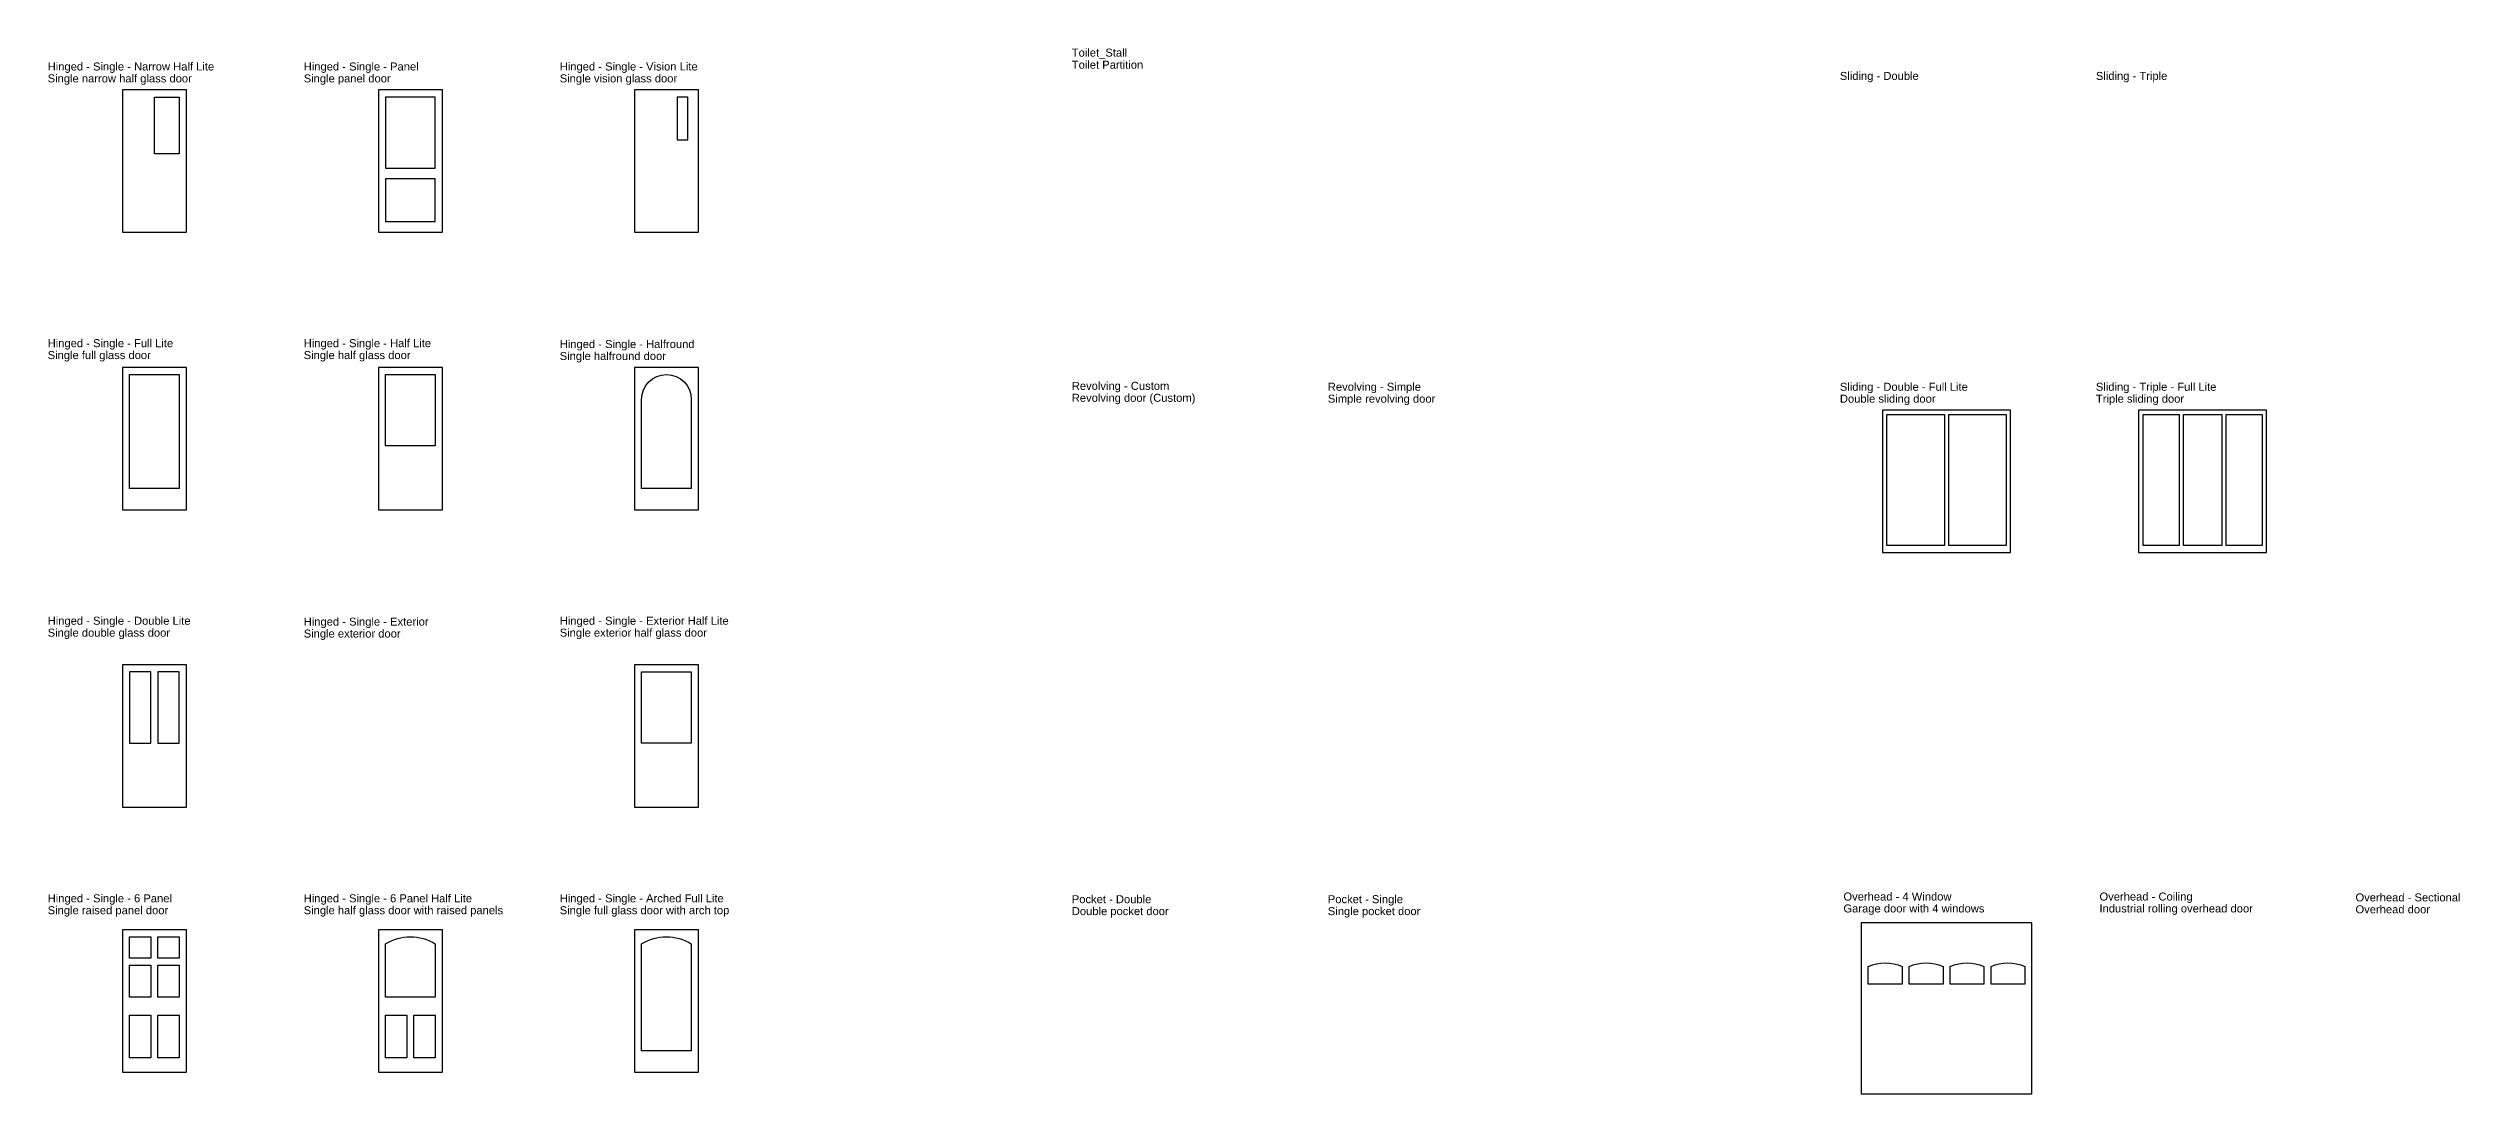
# Model space of a CAD drawing. Header units: inches. Extents: x 3 to 2655, y -12 to 575.
# Drawn here: x 1299 to 2655, y -12 to 575 of the extents above; entities that cross this region are included whole.
import ezdxf

# ---------------------------------------------------------------- set-up
doc = ezdxf.new("R2010")
doc.units = ezdxf.units.IN
doc.header["$LTSCALE"] = 0.5
doc.header["$MEASUREMENT"] = 0
doc.styles.add('Title', font='ARIAL.TTF', dxfattribs={"width": 0.75})

msp = doc.modelspace()

# ---------------------------------------------------------------- linework, layer by layer
for points in [[(1340.2, 472), (1376.2, 472), (1376.2, 552), (1340.2, 552)], [(1358.2, 516), (1358.2, 548), (1372.2, 548), (1372.2, 516)], [(1484.2, 472), (1520.2, 472), (1520.2, 552), (1484.2, 552)], [(1516.2, 548), (1488.2, 548), (1488.2, 508), (1516.2, 508)], [(1628.2, 472), (1664.2, 472), (1664.2, 552), (1628.2, 552)], [(1658.2, 548), (1652.2, 548), (1652.2, 524), (1658.2, 524)], [(1516.2, 502), (1488.2, 502), (1488.2, 478), (1516.2, 478)], [(1340.2, 316), (1376.2, 316), (1376.2, 396), (1340.2, 396)], [(1484.2, 316), (1520.2, 316), (1520.2, 396), (1484.2, 396)], [(1628.2, 316), (1664.2, 316), (1664.2, 396), (1628.2, 396)], [(1344.2, 328), (1344.2, 392), (1372.2, 392), (1372.2, 328)], [(1488.2, 352), (1488.2, 392), (1516.2, 392), (1516.2, 352)], [(2402.2, 292), (2402.2, 372), (2330.2, 372), (2330.2, 292)], [(2365, 369.5), (2365, 296), (2332.7, 296), (2332.7, 369.5)], [(2399.7, 369.5), (2399.7, 296), (2367.5, 296), (2367.5, 369.5)], [(2474.2, 372), (2474.2, 292), (2546.2, 292), (2546.2, 372)], [(2497, 369.5), (2497, 296), (2476.7, 296), (2476.7, 369.5)], [(2521, 369.5), (2521, 296), (2499.5, 296), (2499.5, 369.5)], [(2543.7, 369.5), (2543.7, 296), (2523.5, 296), (2523.5, 369.5)], [(1340.2, 148.9), (1376.2, 148.9), (1376.2, 228.9), (1340.2, 228.9)], [(1356.2, 224.9), (1344.2, 224.9), (1344.2, 184.9), (1356.2, 184.9)], [(1372.2, 224.9), (1360.2, 224.9), (1360.2, 184.9), (1372.2, 184.9)], [(1628.2, 148.9), (1664.2, 148.9), (1664.2, 228.9), (1628.2, 228.9)], [(1632.2, 184.9), (1632.2, 224.9), (1660.2, 224.9), (1660.2, 184.9)], [(2318.2, 83.8), (2318.2, -12.2), (2414.2, -12.2), (2414.2, 83.8)], [(1340.2, 0), (1376.2, 0), (1376.2, 80), (1340.2, 80)], [(1356.2, 76), (1356.2, 64), (1344.2, 64), (1344.2, 76)], [(1372.2, 76), (1372.2, 64), (1360.2, 64), (1360.2, 76)], [(1484.2, 0), (1520.2, 0), (1520.2, 80), (1484.2, 80)], [(1628.2, 0), (1664.2, 0), (1664.2, 80), (1628.2, 80)], [(1356.2, 60), (1356.2, 42), (1344.2, 42), (1344.2, 60)], [(1372.2, 60), (1372.2, 42), (1360.2, 42), (1360.2, 60)], [(1344.2, 32), (1356.2, 32), (1356.2, 8), (1344.2, 8)], [(1372.2, 8), (1360.2, 8), (1360.2, 32), (1372.2, 32)], [(1488.2, 32), (1500.2, 32), (1500.2, 8), (1488.2, 8)], [(1516.2, 8), (1504.2, 8), (1504.2, 32), (1516.2, 32)]]:
    msp.add_lwpolyline(points, close=True)
for points in [[(1660.2, 378), (1660.2, 328), (1632.2, 328), (1632.2, 378, -1)], [(1488.2, 72, -0.285714), (1516.2, 72), (1516.2, 42), (1488.2, 42)], [(1632.2, 72, -0.285714), (1660.2, 72), (1660.2, 12), (1632.2, 12)], [(2341.2, 49.4), (2322.2, 49.4), (2322.2, 59.4, -0.210526), (2341.2, 59.4)], [(2364.2, 49.4), (2345.2, 49.4), (2345.2, 59.4, -0.210526), (2364.2, 59.4)], [(2387.2, 49.4), (2368.2, 49.4), (2368.2, 59.4, -0.210526), (2387.2, 59.4)], [(2410.2, 49.4), (2391.2, 49.4), (2391.2, 59.4, -0.210526), (2410.2, 59.4)]]:
    msp.add_lwpolyline(points, format="xyb", close=True)

# ---------------------------------------------------------------- texts
at = {"style": 'Title'}
for s, p in [('Toilet_Stall', (1874.2, 570.7)), ('Single narrow half glass door', (1298.2, 556.2)), ('Hinged - Single - Narrow Half Lite', (1298.2, 562.9)), ('Single panel door', (1442.2, 556.2)), ('Hinged - Single - Panel', (1442.2, 562.9)), ('Single vision glass door', (1586.2, 556.2)), ('Hinged - Single - Vision Lite', (1586.2, 562.9)), ('Toilet Partition', (1874.2, 563.9)), ('Sliding - Double', (2306.2, 557.6)), ('Sliding - Triple', (2450.2, 557.6)), ('Hinged - Single - Full Lite', (1298.2, 407.4)), ('Hinged - Single - Half Lite', (1442.2, 407.4)), ('Hinged - Single - Halfround', (1586.2, 406.9)), ('Single full glass door', (1298.2, 400.7)), ('Single half glass door', (1442.2, 400.7)), ('Single halfround door', (1586.2, 400.2)), ('Revolving - Custom', (1874.2, 383.4)), ('Revolving door (Custom)', (1874.2, 376.7)), ('Simple revolving door', (2018.2, 376.2)), ('Revolving - Simple', (2018.2, 382.9)), ('Sliding - Double - Full Lite', (2306.2, 382.9)), ('Double sliding door', (2306.2, 376.2)), ('Triple sliding door', (2450.2, 376.2)), ('Sliding - Triple - Full Lite', (2450.2, 382.9)), ('Single double glass door', (1298.2, 244.7)), ('Hinged - Single - Double Lite', (1298.2, 251.4)), ('Single exterior door', (1442.2, 244.2)), ('Hinged - Single - Exterior', (1442.2, 250.9)), ('Single exterior half glass door', (1586.2, 244.7)), ('Hinged - Single - Exterior Half Lite', (1586.2, 251.4)), ('Hinged - Single - 6 Panel', (1298.2, 95.4)), ('Hinged - Single - 6 Panel Half Lite', (1442.2, 95.4)), ('Hinged - Single - Arched Full Lite', (1586.2, 95.4)), ('Pocket - Double', (1874.2, 94.9)), ('Pocket - Single', (2018.2, 94.9)), ('Overhead - 4 Window', (2308.2, 96.4)), ('Overhead - Coiling', (2452.2, 96.4)), ('Overhead - Sectional', (2596.2, 95.9)), ('Single raised panel door', (1298.2, 88.7)), ('Single half glass door with raised panels', (1442.2, 88.7)), ('Single full glass door with arch top', (1586.2, 88.7)), ('Double pocket door', (1874.2, 88.2)), ('Single pocket door', (2018.2, 88.2)), ('Garage door with 4 windows', (2308.2, 89.7)), ('Industrial rolling overhead door', (2452.2, 89.7)), ('Overhead door', (2596.2, 89.2))]:
    msp.add_text(s, height=4.5, dxfattribs=at).set_placement(p)

doc.saveas('drawing.dxf')
